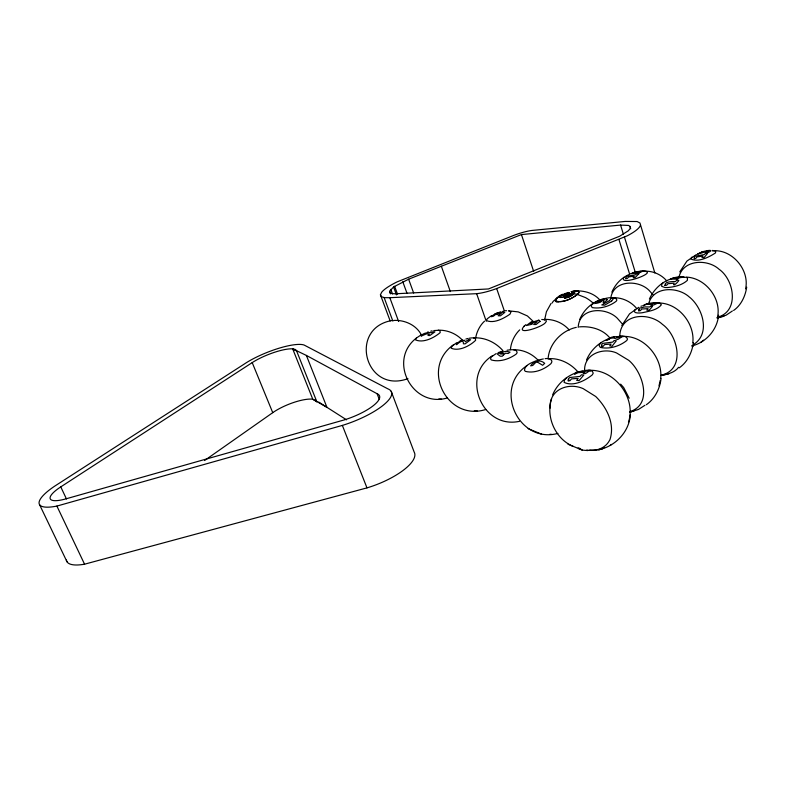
<?xml version="1.0" encoding="UTF-8"?>
<svg xmlns="http://www.w3.org/2000/svg" width="786" height="786" viewBox="0 0 786 786"><rect width="100%" height="100%" fill="white"/><g stroke="black" fill="none" stroke-linecap="round" stroke-linejoin="round"><path stroke-width="1.18" d="M537.27 362.051L535.924 362.218L532.741 365.47L530.638 365.844C533.802 361.049 540.208 359.045 544.698 363.338L542.615 365.284L537.369 362.061M571.52 291.586L571.049 291.655C573.161 291.557 578.575 289.297 579.036 292.677C573.358 298.67 564.328 302.109 556.095 301.686C553.285 298.601 560.791 295.909 562.805 294.622M475.589 338.285C476.64 331.957 479.804 325.483 484.54 321.15M510.399 349.662C511.077 342.313 514.408 334.993 519.713 329.874M550.171 408.091C548.726 389.591 568.278 382.094 583.084 388.598L595.709 396.488C606.939 407.521 615.173 423.988 609.897 439.816L609.622 440.219C605.21 448.737 595.621 451.469 586.759 450.054M544.59 320.049L546.408 311.787L550.996 303.514M578.191 327.408C579.125 307.218 605.701 306.707 617.236 318.163L622.925 324.638M548.088 358.76C549.208 343.58 561.626 330.562 576.305 327.359M551.605 398.797C545.533 416.914 555.476 439.099 573.092 446.32M584.578 370.344C584.155 353.906 603.304 347.225 616.538 352.943L628.712 360.302C642.761 371.827 653.431 404.918 629.517 411.707M610.86 297.56C613.817 280.052 638.085 279.551 648.892 290.172L652.94 294.701M619.761 336.546C620.046 313.329 648.912 311.61 662.588 324.48L663.089 324.834C678.2 336.182 685.363 369.056 662.058 374.961M630.313 414.753C629.173 434.697 609.73 451.881 589.755 450.024M648.696 303.553C653.51 286.055 678.033 286.448 689.469 297.157L689.951 297.491C702.871 308.466 710.632 333.578 693.645 344.474M628.466 422.2C636.621 398.266 614.76 369.184 589.382 370.314M661.065 378.4C659.955 388.598 654.895 398.787 646.357 404.702M678.937 277.35C682.71 259.527 707.538 258.555 719.17 269.343L719.642 269.667C734.488 280.661 739.292 311.492 717.53 317.22M693.321 342.716C692.122 352.403 687.416 362.208 679.251 367.838M658.992 385.867L660.23 380.385M660.721 378.184C662.883 356.598 641.956 332.812 619.329 336.85M718.591 315.176C717.284 329.373 706.732 341.694 693.144 345.614M692.81 342.716C695.07 323.41 677.935 302.364 657.813 303.013M746.7 287.136C745.374 296.057 741.178 305.243 733.603 310.47M717.313 317.937C722.118 299.23 705.848 278.008 686.522 277.114M745.59 288.826C749.873 269.942 731.923 248.602 712.195 250.872M563.09 296.921C572.12 295.025 570.99 289.661 562.717 294.986C557.097 298.375 565.94 292.461 561.155 294.907C555.967 297.314 560.595 298.385 563.768 296.754M574.261 291.036L578.29 291.223L578.958 291.979L578.29 293.856C572.061 298.503 562.707 303.76 555.26 300.783L557.382 297.756L562.462 294.848M663.944 374.48L665.555 374.49M552.077 303.072A33.503 25.565 50.4 0 1 553.383 301.176L559.455 295.988L567.05 293.542L563.267 295.615L566.342 294.681L567.364 293.512L576.354 294.062L585.511 297.599A33.503 25.565 50.4 0 1 593.921 303.809M390.17 320.983L380.424 294.789L381.731 292.156A35.331 8.037 -19.9 0 1 397.274 281.81L514.073 235.269A23.04 5.099 -18.8 0 1 531.798 230.465L625.214 221.436L637.112 221.534L639.971 223.008L654.826 272.939M579.734 319.391C583.713 309.969 591.819 302.237 601.693 299.368M611.872 292.137C615.242 284.296 621.421 277.655 629.35 274.422M552.627 394.877C556.94 384.462 565.861 376.396 576.393 372.682M586.543 359.929C590.492 350.713 597.999 343.217 607.195 339.336M621.805 325.571L629.507 313.889L638.753 307.316M649.413 299.014C653.618 289.602 661.665 281.781 671.588 278.745M679.762 271.917L686.925 261.08L696.406 254.536M389.581 291.341L393.56 286.969L408.622 279.197L521.432 234.572L620.567 225.071L628.623 225.444L630.313 226.663L630.215 228.49L628.319 230.799L619.673 236.213L488.45 288.953L395.584 293.787L392.027 293.65L389.994 292.805L389.581 291.341L390.495 293.885M421.394 334.689L416.364 338.088L415.519 339.876C423.251 343.325 434.019 337.872 440.219 332.586L439.934 330.729L438.509 330.287L433.784 330.572M678.603 367.298C674.575 372.721 667.167 374.352 660.83 375.413M564.495 298.12C567.561 298.169 574.635 295.271 574.743 291.301L571.943 291.596L572.316 292.559L570.44 294.465L564.495 298.12L565.606 298.11M732.385 310.981L726.087 315.215L716.95 317.878M703.539 340.161L700.748 342.401M644.952 405.281L638.448 409.457L629.655 412.119M569.791 293.355L568.602 292.726M691.985 257.071L690.697 258.908C698.037 262.671 708.923 257.297 715.545 252.876L715.653 251.107L712.44 250.42M663.001 282.901L661.714 284.355L661.694 286.32L664.877 287.499L667.54 287.538M635.265 309.37C631.178 314.184 641.877 313.123 644.215 312.317C650.189 311.01 657.381 309.822 661.36 304.791L659.916 303.19L654.05 302.905M566.382 377.968L564.505 380.07L564.102 382.369C573.132 386.82 585.039 380.817 592.33 374.824L593.204 373.212C592.949 368.958 586.759 370.285 583.86 370.658M600.828 342.853L599.05 345.3L600.288 347.432C609.405 349.406 619.594 346.292 626.776 340.505L627.542 339.08C626.275 334.659 619.673 336.536 616.204 336.762M623.888 277.35C619.004 285.151 646.406 276.466 647.438 272.585C646.141 269.726 641.563 271.465 639.106 271.651M592.801 303.543L591.082 305.764L592.192 307.591C600.494 309.036 609.592 306.353 616.214 301.235L616.912 299.997L615.664 298.149L611.341 297.688M536.288 360.725C531.916 362.651 524.871 364.694 524.439 370.285L525.343 371.346C534.274 373.704 544.344 369.518 551.015 363.574C554.218 359.654 548.107 357.925 545.101 358.662M525.834 324.638C512.01 336.919 542.802 327.104 545.494 322.535L546.378 321.327L545.848 319.833L541.721 319.48M611.695 300.95L613.512 298.542L610.437 297.874L610.594 299.319L609.248 300.763L601.781 304.939L604.689 305.174L611.655 300.979M496.143 353.592L491.122 357.06L490.562 358.996L491.329 359.959C499.729 362.366 509.249 359.064 516.166 354.113L517.149 352.747C517.031 348.296 510.163 349.966 507.186 350.183M416.364 338.088C387.302 360.519 412.601 408.111 447.028 398.04M568.651 294.475L567.787 295.104M456.745 342.676L451.97 346.223L451.164 348.218C458.975 351.607 469.792 345.987 475.648 340.289C476.287 336.83 470.873 337.951 468.888 338.324M453.876 344.494C419.891 367.976 447.116 421.866 485.758 409.496M638.9 273.695L635.078 277.625L633.133 277.704L634.312 276.299L631.335 276.505L628.594 276.977L627.405 278.382L625.685 278.735C627.366 277.193 624.29 277.743 626.914 276.299L635.697 274.736L636.906 273.597L638.92 273.685M492.616 355.586C459.957 375.934 482.221 429.578 519.487 421.316M527.121 365.49C492.734 388.313 518.603 444.07 557.932 433.4M572.365 294.868L574.959 291.655L572.847 294.524L568.376 297.305M563.189 295.546L566.392 294.652L565.881 294.868M610.3 445.279L611.429 444.424M604.031 447.696L602.105 449.061L598.618 449.818L599.237 449.749M204.556 460.527L272.742 412.66A27.49 7.722 -22 0 1 312.769 399.209L326.937 407.315L306.383 355.429L292.687 348.866A27.844 6.72 -21.7 0 0 252.208 362.611L60.768 486.888A28.895 7.526 -24.5 0 0 50.265 498.874A28.895 7.526 -24.5 0 0 66.289 498.756L344.288 419.901A33.326 9.835 -21.4 0 0 373.458 405.547A33.326 9.835 -21.4 0 0 377.103 393.727L306.383 355.429M724.643 315.52L724.358 315.726A5.138 0.855 -18.1 0 1 722.57 316.63L718.217 317.76M634.086 410.872L629.773 412.306M693.458 345.86L692.024 346.302M629.94 412.306L631.187 411.55M523.79 326.387L524.35 326.062M564.142 294.701L564.8 294.318M565.881 297.393C567.423 296.027 573.2 294.111 571.943 291.596L573.918 291.351M668.915 373.792L661.576 375.344M459.525 341.35L460.282 340.947M468.584 339.699L465.341 341.704L464.379 340.2L459.486 341.645A5.109 0.796 -25.3 0 0 457.796 342.657C452.215 349.574 463.956 336.035 463.406 343.796L465.115 343.865L470.588 339.758L468.633 339.68M563.984 294.2L564.486 293.964M380.424 294.789L381.377 296.676L384.58 297.678L389.827 297.697L476.64 293.679A25.476 6.278 -19.1 0 0 496.664 288.531L627.238 235.81A37.954 8.99 -17.9 0 0 640.403 225.346M565.91 296.057L566.49 295.801M427.515 332.154L428.232 331.849M610.879 338L608.079 339.021M491.682 315.53L487.173 318.831L486.534 320.629C494.129 323.714 503.512 318.546 509.957 314.204L510.959 311.944L508.532 310.814L518.259 311.904L527.406 315.952L533.075 321.268M650.828 303.032L657.911 303.052L653.608 305.037L650.572 304.889L654.365 303.003L648.185 304.231L649.295 303.593L648.214 303.593L642.86 305.803L646.347 303.927M407.944 378.656C365.284 394.277 347.893 328.302 391.929 320.501M565.517 294.986L564.476 295.281M495.023 313.909L497.607 312.995M698.489 253.632L700.355 252.964M461.077 340.662L462.669 340.092M430.748 331.22L432.025 330.818M465.862 339.061L467.739 338.481M675.007 277.841L677.532 277.35M648.588 303.927L649.668 303.602M640.944 306.235L641.7 306.009M498.177 352.6L502.568 351.195M580.186 371.493L582.573 370.805M56.897 506.076L342.352 425.413A46.364 13.696 -21.4 0 0 383.106 405.33A46.364 13.696 -21.4 0 0 387.93 388.874L304.182 345.074A38.367 9.265 -21.7 0 0 244.112 364.154L54.539 486.249A45.893 11.977 -24.5 0 0 56.897 506.076L84.564 564.201L366.974 487.88A45.657 15.661 -21.6 0 0 414.173 452.078L391.192 391.349M634.783 272.261L635.815 271.976M567.423 292.726L568.533 292.451M498.746 312.514L500.78 312.003M671.892 278.617L673.966 278.097M602.882 299.053L605.053 298.513M563.857 295.467L563.267 295.615M612.058 337.715L614.406 337.145M537.526 360.214L543.332 358.947M501.291 352.845C495.779 354.545 508.699 354.299 501.458 352.835M706.86 251.156L708.53 250.813M558.404 301.853L556.164 301.677L555.26 300.783M577.887 371.847C574.36 372.574 576.089 372.908 574.566 374.185L578.241 372.643L584.892 372.279L583.163 373.409C586.415 374.922 587.997 370.304 591.082 370.737L588.292 370.334L586.926 371.1L577.887 371.847C570.577 363.397 559.553 357.856 548.225 358.701M609.533 297.717L605.711 298.316M636.906 271.651L643.292 270.993L640.03 272.457L630.47 273.813L635.874 271.818L640.59 271.435L632.976 272.781L633.801 272.467M647.055 303.828L650.012 303.219M691.857 345.624L693.154 345.418M502.45 311.472L503.816 311.285M538.253 320.089L538.96 320M667.56 287.529C674.545 286.929 682.022 285.2 687.347 280.396L687.514 278.146L686.237 277.34L679.674 276.977M701.485 252.257L697.428 254.114L708.52 251.039L705.396 252.502L707.999 252.581C716.341 248.651 703.568 250.842 700.876 252.591L703.558 251.461M642.673 271.416C651.604 270.188 660.967 274.098 666.734 280.877M504.376 310.775L506.646 310.706M611.626 297.943C621.117 296.794 630.873 301.303 636.798 308.623M579.449 326.868C590.62 325.974 602.665 329.079 609.975 338.068M513.612 349.799C522.985 349.426 532.328 353.828 538.567 360.715M473.614 337.921C484.805 337.115 495.701 342.431 503.001 350.752M441.408 399.101L438.804 398.974M438.215 330.218C447.106 329.835 456.165 333.549 462.256 339.994M393.757 320.452C404.672 319.755 416.501 325.119 421.473 335.111M477.436 410.98L474.292 410.803M544.276 319.401C553.649 318.988 563.14 322.879 569.251 330.022M549.905 434.275L551.566 434.373M576.698 290.899C585.305 290.682 594.334 293.571 600.062 300.203M568.032 444.247L582.367 450.113L587.84 450.575M292.687 348.866L295.487 349.524L296.617 350.949L316.846 401.764L312.769 399.209L292.687 348.866L296.617 350.949M578.142 447.824L580.687 448.698M528.113 428.645L541.583 434.157M578.663 448.59L582.367 450.113M318.713 402.068L346.528 419.822M620.645 384.148L623.681 387.547L629.193 398.207M315.628 400.094L316.846 401.764M39.555 504.651L66.987 561.754M60.768 486.888L66.476 498.972M252.208 362.611L272.742 412.66M342.352 425.413L366.974 487.88M377.103 393.727L379.284 399.416M384.108 297.53L392.882 321.16M389.827 297.697L398.62 321.474M394.631 286.281L397.539 294.19M393.56 286.969L396.468 294.878M390.809 289.346L392.479 293.876M402.776 281.722L406.991 293.247M408.622 279.197L413.652 293.011M441.349 266.248L450.339 291.577M476.64 293.679L486.21 321.16M496.664 288.531L504.18 310.441M521.432 234.572L533.674 271.396M624.448 237.097L635.442 272.781M620.567 225.071L623.436 234.366M618.965 239.632L629.655 274.206M629.999 226.437L630.706 228.746M84.564 564.201A45.215 13.716 -25.3 0 1 66.397 560.035M607.087 299.584L607.077 299.997C597.881 308.161 609.15 294.622 600.504 302.178C586.651 306.894 602.941 296.224 607.087 299.584M504.681 312.474L500.436 315.825L498.147 315.775L501.556 313.025L496.025 314.587L497.165 313.624L496.388 313.732L493.49 316.159L491.447 316.699C495.2 312.71 499.994 311.885 504.691 312.445M422.239 334.954L421.208 336.113L426.336 333.903L429.52 334.07L427.967 335.455L429.775 335.553L434.894 331.908L433.086 331.82L431.416 332.733C428.576 331.997 422.632 333.421 422.229 334.954M608.934 339.395L606.222 340.505C608.855 337.872 614.465 335.2 617.59 337.842L620.655 336.153L623.377 336.546L622.286 336.546L617.688 339.572C615.035 338.707 611.822 336.123 608.934 339.395M694.352 258.339L694.166 258.869L695.924 258.299L697.035 256.904L702.006 256.187L703.057 256.138L701.957 257.533L704.06 257.641L707.538 253.397L705.445 253.328L704.335 254.556L695.06 256.226C692.967 257.631 695.207 257.012 694.352 258.339M664.956 285.416L666.725 285.23L667.904 283.707L674.123 283.166C671.775 287.784 678.023 282.38 678.868 280.347L676.717 280.238L675.508 281.526C671.421 281.614 664.524 281.516 664.956 285.416M601.771 345.938L601.398 346.921L603.226 346.272L604.63 344.553L611.105 344.062L609.73 345.84L612.048 346.213L616.371 340.731L614.121 340.564L612.716 342.106L602.764 343.374C600.671 344.848 602.381 344.514 601.771 345.938M568.16 380.797L569.988 380.729L571.51 378.872L576.6 378.488L578.172 378.518L576.659 380.375L579.007 380.67L583.802 375.04L581.473 374.794L579.94 376.425L569.703 377.526L568.082 379.284L568.887 379.618L568.16 380.797M540.051 321.356L536.062 324.52L533.674 324.48L537.074 321.828L533.773 322.201A3.065 2.034 86.7 0 0 533.458 322.407L532.024 324.264L526.394 325.532L531.061 322.044L532.937 321.582C524.635 327.143 538.164 317.996 540.051 321.356M639.234 309.763L638.527 310.942L640.433 310.637L641.7 309.016L648.077 308.643L646.79 310.185L648.99 310.313C651.417 307.916 655.406 303.347 649.59 306.972L644.864 306.923L639.784 308.083L638.409 309.546L639.234 309.753M597.272 301.775C600.583 302.178 604.188 297.943 597.272 301.775M503.482 354.997L502.303 356.225L500.22 356.196L497.253 354.014L499.179 352.688L506.449 351.283L510.065 352.148L508.208 353.474L505.496 353.219L503.482 354.997M677.208 279.177L670.645 279.05C673.592 277.075 680.234 276.927 681.521 276.721L684.017 277.104L679.526 277.763L677.208 279.177M676.815 278.146L673.455 278.401L677.385 277.861L676.815 278.146"/></g></svg>
